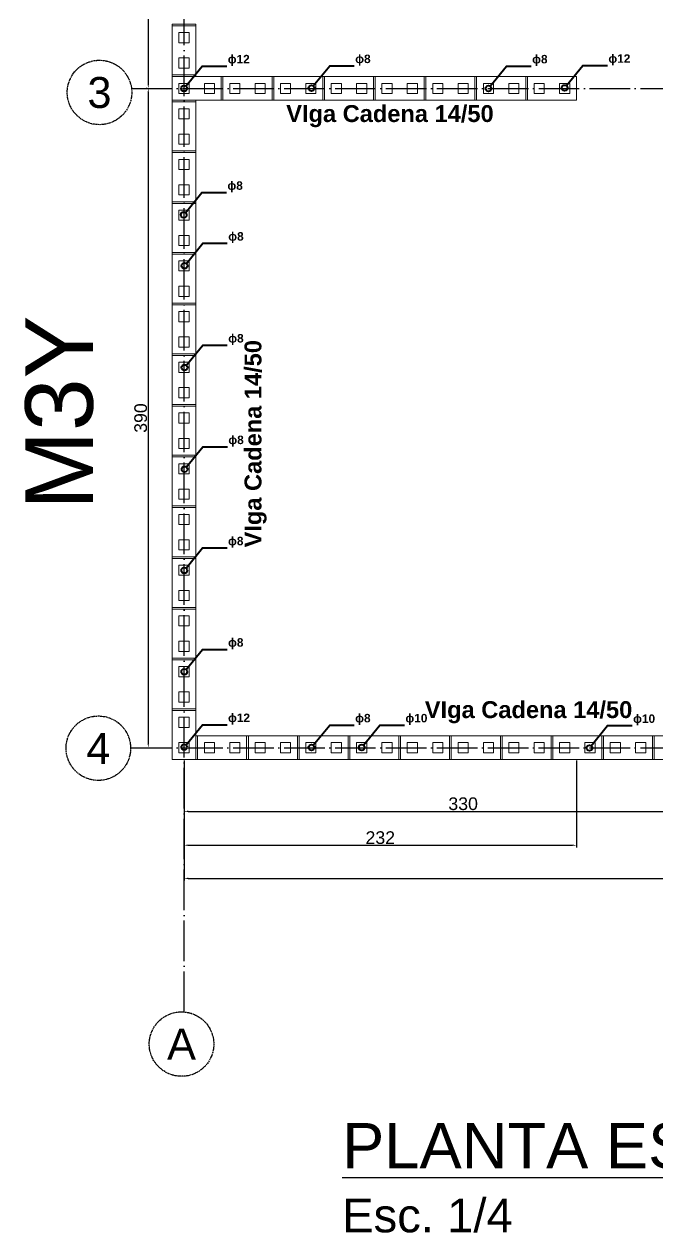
# Model space of a CAD drawing. Header units: centimetres. Extents: x 778 to 15841, y 1585 to 3584.
# Drawn here: x 2297 to 2672, y 1869 to 2584 of the extents above; entities that cross this region are included whole.
import ezdxf

# ---------------------------------------------------------------- set-up
doc = ezdxf.new("R2010")
doc.units = ezdxf.units.CM
doc.linetypes.add('ACAD_ISO04W100', pattern=[30, 24, -3, 0, -3])
doc.layers.get('DEFPOINTS').update_dxf_attribs({"color": 250})
doc.layers.add('armadura vertical', color=6, linetype='Continuous', lineweight=30)
for name, color, linetype in [('Cadena', 8, 'Continuous'), ('Cotas', 80, 'Continuous'), ('EJES', 8, 'Continuous'), ('Texto', 7, 'Continuous'), ('TEXTO-PIERS', 7, 'Continuous')]:
    doc.layers.add(name, color=color, linetype=linetype)
doc.layers.add('Ceramico 1.0', color=7, linetype='Continuous', lineweight=5, true_color=0xc73200)
doc.styles.get("Standard").update_dxf_attribs({"font": 'arial.ttf'})
doc.dimstyles.new('ISO-25', dxfattribs={"dimtxt": 7.5, "dimasz": 2.5, "dimexe": 1.25, "dimexo": 0.625, "dimtad": 1, "dimtxsty": 'Standard', "dimcen": 2.5, "dimadec": 0, "dimazin": 0, "dimtfac": 1, "dimtmove": 0, "dimatfit": 3, "dimfxl": 1, "dimarcsym": 0})

# ---------------------------------------------------------------- blocks, each defined once
blk = doc.blocks.new('*D13')
at = {"layer": 'Cotas', "color": 0, "lineweight": -2, "transparency": 16777216}
for p, q in [((2391.48, 2148.66), (2391.48, 2097.34)), ((2623.48, 2148.66), (2623.48, 2097.34)), ((2393.98, 2098.59), (2620.98, 2098.59))]:
    blk.add_line(p, q, dxfattribs=at)
at = {"layer": 'Cotas', "color": 0, "transparency": 16777216}
for points in [[(2393.98, 2099.01), (2393.98, 2098.18), (2391.48, 2098.59)], [(2620.98, 2099.01), (2620.98, 2098.18), (2623.48, 2098.59)]]:
    blk.add_solid(points, dxfattribs=at)
at = {"layer": 'DEFPOINTS', "color": 0, "transparency": 16777216}
for p in [(2391.48, 2149.29), (2623.48, 2149.29), (2623.48, 2098.59)]:
    blk.add_point(p, dxfattribs=at)
at = {"layer": 'Cotas', "color": 0, "transparency": 16777216, "insert": (2507.48, 2103.05), "char_height": 7.5, "attachment_point": 5}
blk.add_mtext('232', dxfattribs=at)
blk = doc.blocks.new('*D17')
at = {"layer": 'Cotas', "color": 0, "lineweight": -2, "transparency": 16777216}
for p, q in [((2370.31, 2768.79), (2370.31, 2548.79)), ((2370.94, 2771.29), (2371.56, 2771.29)), ((2370.94, 2546.29), (2371.56, 2546.29))]:
    blk.add_line(p, q, dxfattribs=at)
at = {"layer": 'Cotas', "color": 0, "transparency": 16777216}
for points in [[(2369.89, 2768.79), (2370.73, 2768.79), (2370.31, 2771.29)], [(2369.89, 2548.79), (2370.73, 2548.79), (2370.31, 2546.29)]]:
    blk.add_solid(points, dxfattribs=at)
at = {"layer": 'DEFPOINTS', "color": 0, "transparency": 16777216}
for p in [(2370.31, 2771.29), (2370.31, 2546.29), (2370.31, 2546.29)]:
    blk.add_point(p, dxfattribs=at)
at = {"layer": 'Cotas', "color": 0, "transparency": 16777216, "insert": (2365.86, 2658.79), "char_height": 7.5, "attachment_point": 5, "rotation": 90}
blk.add_mtext('225', dxfattribs=at)
blk = doc.blocks.new('*D18')
at = {"layer": 'Cotas', "color": 0, "lineweight": -2, "transparency": 16777216}
for p, q in [((2369.69, 2546.29), (2369.06, 2546.29)), ((2370.31, 2543.79), (2370.31, 2158.79)), ((2370.42, 2156.29), (2371.56, 2156.29))]:
    blk.add_line(p, q, dxfattribs=at)
at = {"layer": 'Cotas', "color": 0, "transparency": 16777216}
for points in [[(2369.89, 2543.79), (2370.73, 2543.79), (2370.31, 2546.29)], [(2369.89, 2158.79), (2370.73, 2158.79), (2370.31, 2156.29)]]:
    blk.add_solid(points, dxfattribs=at)
at = {"layer": 'DEFPOINTS', "color": 0, "transparency": 16777216}
for p in [(2370.31, 2546.29), (2369.79, 2156.29), (2370.31, 2156.29)]:
    blk.add_point(p, dxfattribs=at)
at = {"layer": 'Cotas', "color": 0, "transparency": 16777216, "insert": (2365.85, 2351.29), "char_height": 7.5, "attachment_point": 5, "rotation": 90}
blk.add_mtext('390', dxfattribs=at)
blk = doc.blocks.new('*D19')
at = {"layer": 'Cotas', "color": 0, "lineweight": -2, "transparency": 16777216}
for p, q in [((2391.48, 2120.94), (2391.48, 2117.39)), ((2393.98, 2118.64), (2718.98, 2118.64)), ((2721.48, 2120.94), (2721.48, 2117.39))]:
    blk.add_line(p, q, dxfattribs=at)
at = {"layer": 'Cotas', "color": 0, "transparency": 16777216}
for points in [[(2393.98, 2119.06), (2393.98, 2118.23), (2391.48, 2118.64)], [(2718.98, 2119.06), (2718.98, 2118.23), (2721.48, 2118.64)]]:
    blk.add_solid(points, dxfattribs=at)
at = {"layer": 'DEFPOINTS', "color": 0, "transparency": 16777216}
for p in [(2391.48, 2121.56), (2721.48, 2121.56), (2721.48, 2118.64)]:
    blk.add_point(p, dxfattribs=at)
at = {"layer": 'Cotas', "color": 0, "transparency": 16777216, "insert": (2556.48, 2123.1), "char_height": 7.5, "attachment_point": 5}
blk.add_mtext('330', dxfattribs=at)
blk = doc.blocks.new('*D21')
at = {"layer": 'Cotas', "color": 0, "lineweight": -2, "transparency": 16777216}
for p, q in [((2391.48, 2098.61), (2391.48, 2077.72)), ((3231.48, 2098.61), (3231.48, 2077.72)), ((2393.98, 2078.97), (3228.98, 2078.97))]:
    blk.add_line(p, q, dxfattribs=at)
at = {"layer": 'Cotas', "color": 0, "transparency": 16777216}
for points in [[(2393.98, 2079.39), (2393.98, 2078.56), (2391.48, 2078.97)], [(3228.98, 2079.39), (3228.98, 2078.56), (3231.48, 2078.97)]]:
    blk.add_solid(points, dxfattribs=at)
at = {"layer": 'DEFPOINTS', "color": 0, "transparency": 16777216}
for p in [(2391.48, 2099.23), (3231.48, 2099.23), (3231.48, 2078.97)]:
    blk.add_point(p, dxfattribs=at)
at = {"layer": 'Cotas', "color": 0, "transparency": 16777216, "insert": (2811.48, 2083.43), "char_height": 7.5, "attachment_point": 5}
blk.add_mtext('840', dxfattribs=at)

msp = doc.modelspace()

# ---------------------------------------------------------------- linework, layer by layer
at = {"layer": 'armadura vertical', "lineweight": 40}
for points in [[(2467.895, 2547.727), (2477.607, 2559.652), (2492.121, 2559.652)], [(2617.565, 2547.912), (2627.276, 2559.837), (2641.79, 2559.837)], [(2392.524, 2547.589), (2402.236, 2559.514), (2416.75, 2559.514)], [(2572.501, 2547.563), (2582.213, 2559.488), (2596.727, 2559.488)], [(2392.326, 2472.773), (2402.038, 2484.697), (2416.552, 2484.697)], [(2392.816, 2442.724), (2402.528, 2454.649), (2417.042, 2454.649)], [(2392.805, 2382.437), (2402.517, 2394.361), (2417.031, 2394.361)], [(2392.875, 2322.337), (2402.586, 2334.261), (2417.1, 2334.261)], [(2392.69, 2262.496), (2402.402, 2274.421), (2416.916, 2274.421)], [(2392.694, 2202.52), (2402.406, 2214.445), (2416.92, 2214.445)], [(2392.672, 2157.934), (2402.384, 2169.858), (2416.898, 2169.858)], [(2467.869, 2157.746), (2477.581, 2169.671), (2492.095, 2169.671)], [(2497.566, 2157.742), (2507.278, 2169.667), (2521.792, 2169.667)], [(2632.212, 2157.435), (2641.924, 2169.36), (2656.438, 2169.36)]]:
    msp.add_lwpolyline(points, dxfattribs=at)
for centre in [(2391.448, 2546.267), (2466.819, 2546.406), (2571.425, 2546.242), (2616.488, 2546.591), (2391.25, 2471.451), (2391.74, 2441.403), (2391.729, 2381.115), (2391.798, 2321.015), (2391.614, 2261.175), (2391.618, 2201.199), (2391.596, 2156.612), (2466.793, 2156.425), (2496.49, 2156.42), (2631.136, 2156.113)]:
    msp.add_circle(centre, 1.704, dxfattribs=at)
at = {"layer": 'Ceramico 1.0'}
for p, q in [((2384.476, 2583.287), (2384.476, 2584.287)), ((2384.476, 2584.287), (2398.476, 2584.287)), ((2398.476, 2584.286), (2398.476, 2583.287)), ((2398.476, 2568.287), (2398.476, 2554.287)), ((2384.476, 2553.287), (2384.476, 2554.287)), ((2384.476, 2554.287), (2398.476, 2554.287)), ((2384.476, 2553.287), (2384.476, 2539.287)), ((2398.476, 2554.287), (2398.476, 2553.287)), ((2414.476, 2553.287), (2413.476, 2553.287)), ((2444.476, 2553.287), (2443.476, 2553.287)), ((2444.476, 2553.287), (2444.476, 2539.287)), ((2474.476, 2553.287), (2473.476, 2553.287)), ((2504.476, 2553.287), (2503.476, 2553.287)), ((2504.476, 2553.287), (2504.476, 2539.287)), ((2534.476, 2553.287), (2533.476, 2553.287)), ((2564.476, 2553.287), (2563.476, 2553.287)), ((2564.476, 2553.287), (2564.476, 2539.287)), ((2594.476, 2553.287), (2593.476, 2553.287)), ((2594.476, 2553.287), (2594.476, 2539.287)), ((2384.476, 2538.287), (2384.476, 2539.287)), ((2398.476, 2539.287), (2398.476, 2538.287)), ((2413.476, 2539.287), (2414.476, 2539.287)), ((2443.476, 2539.287), (2444.476, 2539.287)), ((2473.476, 2539.287), (2474.476, 2539.287)), ((2503.476, 2539.287), (2504.476, 2539.287)), ((2533.476, 2539.287), (2534.476, 2539.287)), ((2563.476, 2539.287), (2564.476, 2539.287)), ((2593.476, 2539.287), (2594.476, 2539.287)), ((2398.476, 2523.287), (2398.476, 2509.287)), ((2384.476, 2509.287), (2398.476, 2509.287)), ((2384.476, 2508.287), (2384.476, 2509.287)), ((2384.476, 2509.287), (2398.476, 2509.287)), ((2398.476, 2509.287), (2398.476, 2508.287)), ((2398.476, 2493.287), (2398.476, 2479.287)), ((2384.476, 2478.287), (2384.476, 2479.287)), ((2384.476, 2479.287), (2398.476, 2479.287)), ((2398.476, 2479.287), (2398.476, 2478.287)), ((2398.476, 2463.287), (2398.476, 2449.287)), ((2384.476, 2448.287), (2384.476, 2449.287)), ((2384.476, 2449.287), (2398.476, 2449.287)), ((2398.476, 2449.287), (2398.476, 2448.287)), ((2398.476, 2433.287), (2398.476, 2419.287)), ((2384.476, 2418.287), (2384.476, 2419.287)), ((2384.476, 2419.287), (2398.476, 2419.287)), ((2398.476, 2419.287), (2398.476, 2418.287)), ((2398.476, 2403.287), (2398.476, 2389.287)), ((2384.476, 2388.288), (2384.476, 2389.288)), ((2384.476, 2389.287), (2398.476, 2389.287)), ((2398.476, 2389.287), (2398.476, 2388.288)), ((2398.476, 2373.288), (2398.476, 2359.288)), ((2384.476, 2358.288), (2384.476, 2359.288)), ((2384.476, 2359.287), (2398.476, 2359.287)), ((2398.476, 2359.287), (2398.476, 2358.288)), ((2398.476, 2343.288), (2398.476, 2329.288)), ((2384.476, 2328.288), (2384.476, 2329.288)), ((2384.476, 2329.287), (2398.476, 2329.287)), ((2398.476, 2329.287), (2398.476, 2328.288)), ((2398.476, 2313.288), (2398.476, 2299.288)), ((2384.476, 2298.288), (2384.476, 2299.288)), ((2384.476, 2299.287), (2398.476, 2299.287)), ((2398.476, 2299.287), (2398.476, 2298.288)), ((2398.476, 2283.288), (2398.476, 2269.288)), ((2384.476, 2268.288), (2384.476, 2269.288)), ((2384.476, 2269.287), (2398.476, 2269.287)), ((2398.476, 2269.287), (2398.476, 2268.288)), ((2398.476, 2253.288), (2398.476, 2239.288)), ((2384.476, 2238.288), (2384.476, 2239.288)), ((2384.476, 2239.288), (2398.476, 2239.288)), ((2398.476, 2239.288), (2398.476, 2238.288)), ((2398.476, 2223.288), (2398.476, 2209.288)), ((2384.476, 2208.288), (2384.476, 2209.288)), ((2384.476, 2209.288), (2398.476, 2209.288)), ((2398.476, 2209.288), (2398.476, 2208.288)), ((2398.476, 2193.288), (2398.476, 2179.288)), ((2384.476, 2178.288), (2384.476, 2179.288)), ((2384.476, 2179.288), (2398.476, 2179.288)), ((2384.476, 2179.288), (2398.476, 2179.288)), ((2398.476, 2179.288), (2398.476, 2178.288)), ((2399.476, 2163.288), (2398.476, 2163.288)), ((2429.476, 2163.288), (2428.476, 2163.288)), ((2459.476, 2163.288), (2458.476, 2163.288)), ((2489.476, 2163.288), (2488.476, 2163.288)), ((2519.476, 2163.288), (2518.476, 2163.288)), ((2549.476, 2163.288), (2548.476, 2163.288)), ((2579.476, 2163.288), (2578.476, 2163.288)), ((2609.476, 2163.288), (2608.476, 2163.288)), ((2639.476, 2163.288), (2638.476, 2163.288)), ((2669.476, 2163.288), (2668.476, 2163.288)), ((2398.476, 2149.288), (2399.476, 2149.288)), ((2428.476, 2149.288), (2429.476, 2149.288)), ((2458.476, 2149.288), (2459.476, 2149.288)), ((2488.476, 2149.288), (2489.476, 2149.288)), ((2518.476, 2149.288), (2519.476, 2149.288)), ((2548.476, 2149.288), (2549.476, 2149.288)), ((2578.476, 2149.288), (2579.476, 2149.288)), ((2608.476, 2149.288), (2609.476, 2149.288)), ((2638.476, 2149.288), (2639.476, 2149.288)), ((2668.476, 2149.288), (2669.476, 2149.288))]:
    msp.add_line(p, q, dxfattribs=at)
at = {"layer": 'Ceramico 1.0', "lineweight": 20}
for p, q in [((2384.476, 2554.287), (2384.476, 2583.287)), ((2384.476, 2583.287), (2398.476, 2583.287)), ((2398.476, 2583.287), (2398.476, 2554.287)), ((2398.476, 2554.287), (2384.476, 2554.287)), ((2384.476, 2553.287), (2413.476, 2553.287)), ((2384.476, 2539.287), (2384.476, 2553.287)), ((2413.476, 2553.287), (2413.476, 2539.287)), ((2414.476, 2539.287), (2414.476, 2553.287)), ((2414.476, 2553.287), (2443.476, 2553.287)), ((2414.476, 2539.287), (2414.476, 2553.287)), ((2443.476, 2553.287), (2443.476, 2539.287)), ((2444.476, 2539.287), (2444.476, 2553.287)), ((2444.476, 2553.287), (2473.476, 2553.287)), ((2444.476, 2539.287), (2444.476, 2553.287)), ((2473.476, 2553.287), (2473.476, 2539.287)), ((2474.476, 2539.287), (2474.476, 2553.287)), ((2474.476, 2553.287), (2503.476, 2553.287)), ((2474.476, 2539.287), (2474.476, 2553.287)), ((2503.476, 2553.287), (2503.476, 2539.287)), ((2504.476, 2539.287), (2504.476, 2553.287)), ((2504.476, 2553.287), (2533.476, 2553.287)), ((2504.476, 2539.287), (2504.476, 2553.287)), ((2533.476, 2553.287), (2533.476, 2539.287)), ((2534.476, 2539.287), (2534.476, 2553.287)), ((2534.476, 2553.287), (2563.476, 2553.287)), ((2534.476, 2539.287), (2534.476, 2553.287)), ((2563.476, 2553.287), (2563.476, 2539.287)), ((2564.476, 2539.287), (2564.476, 2553.287)), ((2564.476, 2553.287), (2593.476, 2553.287)), ((2564.476, 2539.287), (2564.476, 2553.287)), ((2593.476, 2553.287), (2593.476, 2539.287)), ((2593.476, 2553.287), (2593.476, 2539.287)), ((2594.476, 2539.287), (2594.476, 2553.287)), ((2594.476, 2553.287), (2623.476, 2553.287)), ((2594.476, 2539.287), (2594.476, 2553.287)), ((2623.476, 2553.287), (2623.476, 2539.287)), ((2413.476, 2539.287), (2384.476, 2539.287)), ((2384.476, 2509.287), (2384.476, 2538.287)), ((2384.476, 2538.287), (2398.476, 2538.287)), ((2398.476, 2538.287), (2398.476, 2509.287)), ((2443.476, 2539.287), (2414.476, 2539.287)), ((2473.476, 2539.287), (2444.476, 2539.287)), ((2503.476, 2539.287), (2474.476, 2539.287)), ((2533.476, 2539.287), (2504.476, 2539.287)), ((2563.476, 2539.287), (2534.476, 2539.287)), ((2593.476, 2539.287), (2564.476, 2539.287)), ((2623.476, 2539.287), (2594.476, 2539.287)), ((2398.476, 2509.287), (2384.476, 2509.287)), ((2384.476, 2479.287), (2384.476, 2508.287)), ((2384.476, 2508.287), (2398.476, 2508.287)), ((2398.476, 2508.287), (2398.476, 2479.287)), ((2398.476, 2479.287), (2384.476, 2479.287)), ((2384.476, 2449.287), (2384.476, 2478.287)), ((2384.476, 2478.287), (2398.476, 2478.287)), ((2398.476, 2478.287), (2398.476, 2449.287)), ((2398.476, 2449.287), (2384.476, 2449.287)), ((2384.476, 2419.287), (2384.476, 2448.287)), ((2384.476, 2448.287), (2398.476, 2448.287)), ((2398.476, 2448.287), (2398.476, 2419.287)), ((2398.476, 2419.287), (2384.476, 2419.287)), ((2384.476, 2389.287), (2384.476, 2418.287)), ((2384.476, 2418.287), (2398.476, 2418.287)), ((2398.476, 2418.287), (2398.476, 2389.287)), ((2398.476, 2389.287), (2384.476, 2389.287)), ((2384.476, 2359.288), (2384.476, 2388.288)), ((2384.476, 2388.288), (2398.476, 2388.288)), ((2398.476, 2388.288), (2398.476, 2359.288)), ((2398.476, 2359.288), (2384.476, 2359.288)), ((2384.476, 2329.288), (2384.476, 2358.288)), ((2384.476, 2358.288), (2398.476, 2358.288)), ((2398.476, 2358.288), (2398.476, 2329.288)), ((2398.476, 2329.288), (2384.476, 2329.288)), ((2384.476, 2299.288), (2384.476, 2328.288)), ((2384.476, 2328.288), (2398.476, 2328.288)), ((2398.476, 2328.288), (2398.476, 2299.288)), ((2398.476, 2299.288), (2384.476, 2299.288)), ((2384.476, 2269.288), (2384.476, 2298.288)), ((2384.476, 2298.288), (2398.476, 2298.288)), ((2398.476, 2298.288), (2398.476, 2269.288)), ((2398.476, 2269.288), (2384.476, 2269.288)), ((2384.476, 2239.288), (2384.476, 2268.288)), ((2384.476, 2268.288), (2398.476, 2268.288)), ((2398.476, 2268.288), (2398.476, 2239.288)), ((2398.476, 2239.288), (2384.476, 2239.288)), ((2384.476, 2209.288), (2384.476, 2238.288)), ((2384.476, 2238.288), (2398.476, 2238.288)), ((2398.476, 2238.288), (2398.476, 2209.288)), ((2398.476, 2209.288), (2384.476, 2209.288)), ((2384.476, 2179.288), (2384.476, 2208.288)), ((2384.476, 2208.288), (2398.476, 2208.288)), ((2398.476, 2208.288), (2398.476, 2179.288)), ((2398.476, 2179.288), (2384.476, 2179.288)), ((2384.476, 2149.288), (2384.476, 2178.288)), ((2384.476, 2178.288), (2398.476, 2178.288)), ((2398.476, 2178.288), (2398.476, 2149.288)), ((2399.476, 2163.288), (2428.476, 2163.288)), ((2399.476, 2149.288), (2399.476, 2163.288)), ((2428.476, 2163.288), (2428.476, 2149.288)), ((2429.476, 2163.288), (2458.476, 2163.288)), ((2429.476, 2149.288), (2429.476, 2163.288)), ((2458.476, 2163.288), (2458.476, 2149.288)), ((2459.476, 2163.288), (2488.476, 2163.288)), ((2459.476, 2149.288), (2459.476, 2163.288)), ((2488.476, 2163.288), (2488.476, 2149.288)), ((2489.476, 2163.288), (2518.476, 2163.288)), ((2489.476, 2149.288), (2489.476, 2163.288)), ((2518.476, 2163.288), (2518.476, 2149.288)), ((2519.476, 2163.288), (2548.476, 2163.288)), ((2519.476, 2149.288), (2519.476, 2163.288)), ((2548.476, 2163.288), (2548.476, 2149.288)), ((2549.476, 2163.288), (2578.476, 2163.288)), ((2549.476, 2149.288), (2549.476, 2163.288)), ((2578.476, 2163.288), (2578.476, 2149.288)), ((2579.476, 2163.288), (2608.476, 2163.288)), ((2579.476, 2149.288), (2579.476, 2163.288)), ((2608.476, 2163.288), (2608.476, 2149.288)), ((2609.476, 2163.288), (2638.476, 2163.288)), ((2609.476, 2149.288), (2609.476, 2163.288)), ((2638.476, 2163.288), (2638.476, 2149.288)), ((2639.476, 2163.288), (2668.476, 2163.288)), ((2639.476, 2149.288), (2639.476, 2163.288)), ((2668.476, 2163.288), (2668.476, 2149.288)), ((2669.476, 2163.288), (2698.476, 2163.288)), ((2669.476, 2149.288), (2669.476, 2163.288)), ((2398.476, 2149.288), (2384.476, 2149.288)), ((2428.476, 2149.288), (2399.476, 2149.288)), ((2458.476, 2149.288), (2429.476, 2149.288)), ((2488.476, 2149.288), (2459.476, 2149.288)), ((2518.476, 2149.288), (2489.476, 2149.288)), ((2548.476, 2149.288), (2519.476, 2149.288)), ((2578.476, 2149.288), (2549.476, 2149.288)), ((2608.476, 2149.288), (2579.476, 2149.288)), ((2638.476, 2149.288), (2609.476, 2149.288)), ((2668.476, 2149.288), (2639.476, 2149.288)), ((2698.476, 2149.288), (2669.476, 2149.288))]:
    msp.add_line(p, q, dxfattribs=at)
for points in [[(2388.476, 2579.287), (2388.476, 2573.287), (2394.476, 2573.287), (2394.476, 2579.287)], [(2388.476, 2564.287), (2388.476, 2558.287), (2394.476, 2558.287), (2394.476, 2564.287)], [(2394.476, 2549.287), (2388.476, 2549.287), (2388.476, 2543.287), (2394.476, 2543.287)], [(2409.476, 2549.287), (2403.476, 2549.287), (2403.476, 2543.287), (2409.476, 2543.287)], [(2424.476, 2549.287), (2418.476, 2549.287), (2418.476, 2543.287), (2424.476, 2543.287)], [(2439.476, 2549.287), (2433.476, 2549.287), (2433.476, 2543.287), (2439.476, 2543.287)], [(2454.476, 2549.287), (2448.476, 2549.287), (2448.476, 2543.287), (2454.476, 2543.287)], [(2469.476, 2549.287), (2463.476, 2549.287), (2463.476, 2543.287), (2469.476, 2543.287)], [(2484.476, 2549.287), (2478.476, 2549.287), (2478.476, 2543.287), (2484.476, 2543.287)], [(2499.476, 2549.287), (2493.476, 2549.287), (2493.476, 2543.287), (2499.476, 2543.287)], [(2514.476, 2549.287), (2508.476, 2549.287), (2508.476, 2543.287), (2514.476, 2543.287)], [(2529.476, 2549.287), (2523.476, 2549.287), (2523.476, 2543.287), (2529.476, 2543.287)], [(2544.476, 2549.287), (2538.476, 2549.287), (2538.476, 2543.287), (2544.476, 2543.287)], [(2559.476, 2549.287), (2553.476, 2549.287), (2553.476, 2543.287), (2559.476, 2543.287)], [(2574.476, 2549.287), (2568.476, 2549.287), (2568.476, 2543.287), (2574.476, 2543.287)], [(2589.476, 2549.287), (2583.476, 2549.287), (2583.476, 2543.287), (2589.476, 2543.287)], [(2604.476, 2549.287), (2598.476, 2549.287), (2598.476, 2543.287), (2604.476, 2543.287)], [(2619.476, 2549.287), (2613.476, 2549.287), (2613.476, 2543.287), (2619.476, 2543.287)], [(2388.476, 2534.287), (2388.476, 2528.287), (2394.476, 2528.287), (2394.476, 2534.287)], [(2388.476, 2519.287), (2388.476, 2513.287), (2394.476, 2513.287), (2394.476, 2519.287)], [(2388.476, 2504.287), (2388.476, 2498.287), (2394.476, 2498.287), (2394.476, 2504.287)], [(2388.476, 2489.287), (2388.476, 2483.287), (2394.476, 2483.287), (2394.476, 2489.287)], [(2388.476, 2474.287), (2388.476, 2468.287), (2394.476, 2468.287), (2394.476, 2474.287)], [(2388.476, 2459.287), (2388.476, 2453.287), (2394.476, 2453.287), (2394.476, 2459.287)], [(2388.476, 2444.287), (2388.476, 2438.287), (2394.476, 2438.287), (2394.476, 2444.287)], [(2388.476, 2429.287), (2388.476, 2423.287), (2394.476, 2423.287), (2394.476, 2429.287)], [(2388.476, 2414.287), (2388.476, 2408.287), (2394.476, 2408.287), (2394.476, 2414.287)], [(2388.476, 2399.287), (2388.476, 2393.287), (2394.476, 2393.287), (2394.476, 2399.287)], [(2388.476, 2384.288), (2388.476, 2378.288), (2394.476, 2378.288), (2394.476, 2384.288)], [(2388.476, 2369.288), (2388.476, 2363.288), (2394.476, 2363.288), (2394.476, 2369.288)], [(2388.476, 2354.288), (2388.476, 2348.288), (2394.476, 2348.288), (2394.476, 2354.288)], [(2388.476, 2339.288), (2388.476, 2333.288), (2394.476, 2333.288), (2394.476, 2339.288)], [(2388.476, 2324.288), (2388.476, 2318.288), (2394.476, 2318.288), (2394.476, 2324.288)], [(2388.476, 2309.288), (2388.476, 2303.288), (2394.476, 2303.288), (2394.476, 2309.288)], [(2388.476, 2294.288), (2388.476, 2288.288), (2394.476, 2288.288), (2394.476, 2294.288)], [(2388.476, 2279.288), (2388.476, 2273.288), (2394.476, 2273.288), (2394.476, 2279.288)], [(2388.476, 2264.288), (2388.476, 2258.288), (2394.476, 2258.288), (2394.476, 2264.288)], [(2388.476, 2249.288), (2388.476, 2243.288), (2394.476, 2243.288), (2394.476, 2249.288)], [(2388.476, 2234.288), (2388.476, 2228.288), (2394.476, 2228.288), (2394.476, 2234.288)], [(2388.476, 2219.288), (2388.476, 2213.288), (2394.476, 2213.288), (2394.476, 2219.288)], [(2388.476, 2204.288), (2388.476, 2198.288), (2394.476, 2198.288), (2394.476, 2204.288)], [(2388.476, 2189.288), (2388.476, 2183.288), (2394.476, 2183.288), (2394.476, 2189.288)], [(2388.476, 2174.288), (2388.476, 2168.288), (2394.476, 2168.288), (2394.476, 2174.288)], [(2388.476, 2159.288), (2388.476, 2153.288), (2394.476, 2153.288), (2394.476, 2159.288)], [(2409.476, 2159.288), (2403.476, 2159.288), (2403.476, 2153.288), (2409.476, 2153.288)], [(2424.476, 2159.288), (2418.476, 2159.288), (2418.476, 2153.288), (2424.476, 2153.288)], [(2439.476, 2159.288), (2433.476, 2159.288), (2433.476, 2153.288), (2439.476, 2153.288)], [(2454.476, 2159.288), (2448.476, 2159.288), (2448.476, 2153.288), (2454.476, 2153.288)], [(2469.476, 2159.288), (2463.476, 2159.288), (2463.476, 2153.288), (2469.476, 2153.288)], [(2484.476, 2159.288), (2478.476, 2159.288), (2478.476, 2153.288), (2484.476, 2153.288)], [(2499.476, 2159.288), (2493.476, 2159.288), (2493.476, 2153.288), (2499.476, 2153.288)], [(2514.476, 2159.288), (2508.476, 2159.288), (2508.476, 2153.288), (2514.476, 2153.288)], [(2529.476, 2159.288), (2523.476, 2159.288), (2523.476, 2153.288), (2529.476, 2153.288)], [(2544.476, 2159.288), (2538.476, 2159.288), (2538.476, 2153.288), (2544.476, 2153.288)], [(2559.476, 2159.288), (2553.476, 2159.288), (2553.476, 2153.288), (2559.476, 2153.288)], [(2574.476, 2159.288), (2568.476, 2159.288), (2568.476, 2153.288), (2574.476, 2153.288)], [(2589.476, 2159.288), (2583.476, 2159.288), (2583.476, 2153.288), (2589.476, 2153.288)], [(2604.476, 2159.288), (2598.476, 2159.288), (2598.476, 2153.288), (2604.476, 2153.288)], [(2619.476, 2159.288), (2613.476, 2159.288), (2613.476, 2153.288), (2619.476, 2153.288)], [(2634.476, 2159.288), (2628.476, 2159.288), (2628.476, 2153.288), (2634.476, 2153.288)], [(2649.476, 2159.288), (2643.476, 2159.288), (2643.476, 2153.288), (2649.476, 2153.288)], [(2664.476, 2159.288), (2658.476, 2159.288), (2658.476, 2153.288), (2664.476, 2153.288)]]:
    msp.add_lwpolyline(points, close=True, dxfattribs=at)
at = {"layer": 'EJES', "linetype": 'ACAD_ISO04W100'}
for p, q in [((2391.476, 1999.96), (2391.476, 3198.05)), ((2360.359, 2546.287), (3259.527, 2546.287)), ((2360.332, 2156.289), (3259.499, 2156.289))]:
    msp.add_line(p, q, dxfattribs=at)
at = {"layer": 'EJES', "linetype": 'ACAD_ISO04W100', "ltscale": 0.035}
for centre in [(2341.463, 2543.895, 0), (2341.463, 2543.894, 0), (2340.792, 2155.994, 0), (2340.791, 2155.994, 0), (2389.97, 1980.953, 0)]:
    msp.add_circle(centre, 19.067, dxfattribs=at)

# ---------------------------------------------------------------- texts
at = {"layer": 'armadura vertical', "char_height": 5, "attachment_point": 1}
for s, insert in [('{\\fArial|b1|i0|c0|p34;ϕ12 }', (2417.29, 2566.125)), ('{\\fArial|b1|i0|c0|p34;ϕ8 }', (2492.661, 2566.264)), ('{\\fArial|b1|i0|c0|p34;ϕ8 }', (2597.267, 2566.1)), ('{\\fArial|b1|i0|c0|p34;ϕ12 }', (2642.33, 2566.449)), ('{\\fArial|b1|i0|c0|p34;ϕ8 }', (2417.092, 2491.309)), ('{\\fArial|b1|i0|c0|p34;ϕ8 }', (2417.581, 2461.261)), ('{\\fArial|b1|i0|c0|p34;ϕ8 }', (2417.571, 2400.973)), ('{\\fArial|b1|i0|c0|p34;ϕ8 }', (2417.64, 2340.873)), ('{\\fArial|b1|i0|c0|p34;ϕ8 }', (2417.456, 2281.033)), ('{\\fArial|b1|i0|c0|p34;ϕ8 }', (2417.459, 2221.057)), ('{\\fArial|b1|i0|c0|p34;ϕ12 }', (2417.438, 2176.47)), ('{\\fArial|b1|i0|c0|p34;ϕ8 }', (2492.635, 2176.283)), ('{\\fArial|b1|i0|c0|p34;ϕ10 }', (2522.331, 2176.278)), ('{\\fArial|b1|i0|c0|p34;ϕ10 }', (2656.978, 2175.972))]:
    msp.add_mtext_dynamic_manual_height_columns(s, width=6.97594, gutter_width=12.5, heights=[2.665], dxfattribs=dict(at, insert=insert))
at = {"layer": 'Cadena', "char_height": 10, "attachment_point": 1}
for insert in [(2451.867, 2536.395), (2533.817, 2183.8)]:
    msp.add_mtext_dynamic_manual_height_columns('{\\fArial|b1|i0|c0|p34;VIga Cadena 14/50}', width=124.03844, gutter_width=12.5, heights=[19.001], dxfattribs=dict(at, insert=insert))
at = {"layer": 'Cadena', "insert": (2427.22, 2274.769), "char_height": 10, "attachment_point": 1, "rotation": 90}
msp.add_mtext_dynamic_manual_height_columns('{\\fArial|b1|i0|c0|p34;VIga Cadena 14/50}', width=124.03844, gutter_width=12.5, heights=[19.001], dxfattribs=at)
at = {"layer": 'EJES', "char_height": 18.306, "width": 29.18604, "attachment_point": 5}
for s, insert in [('3', (2341.463, 2543.747, 0)), ('4', (2340.792, 2155.846, 0)), ('A', (2389.97, 1980.952, 0))]:
    msp.add_mtext(s, dxfattribs=dict(at, insert=insert))
at = {"layer": 'Texto', "insert": (2484.898, 1934.26), "char_height": 26.79303, "attachment_point": 1}
msp.add_mtext_dynamic_manual_height_columns('{\\LPLANTA ESTRUCTURA DE CIELO\\P\\H0.74646x;\\lEsc. 1/4}', width=662.29689, gutter_width=12.5, heights=[106.138], dxfattribs=at)
at = {"layer": 'TEXTO-PIERS'}
msp.add_text('M3Y', height=40, rotation=90, dxfattribs=at).set_placement((2337.535, 2297.098))

# ---------------------------------------------------------------- dimensions: what is measured, and where the dimension line sits
at = {"layer": 'Cotas'}
for base, p1, p2, picture, middle in [((2370.311, 2546.287), (2370.311, 2771.287), (2370.311, 2546.287), '*D17', (2365.857, 2658.787)), ((2370.311, 2156.289), (2370.311, 2546.287), (2369.794, 2156.289), '*D18', (2365.854, 2351.288))]:
    dim = msp.add_linear_dim(base=base, p1=p1, p2=p2, angle=90, dimstyle='ISO-25', dxfattribs=at)
    dim.commit()
    dim.dimension.update_dxf_attribs({"geometry": picture, "text_midpoint": middle})
dim = msp.add_linear_dim(base=(2623.476, 2098.593), p1=(2391.476, 2149.288), p2=(2623.476, 2149.288), dimstyle='ISO-25', dxfattribs=at)
dim.commit()
dim.dimension.update_dxf_attribs({"geometry": '*D13', "text_midpoint": (2507.476, 2098.593), "dimtype": 160})
for base, p1, p2, picture, middle in [((2721.476, 2118.642), (2391.476, 2121.562), (2721.476, 2121.562), '*D19', (2556.476, 2123.099)), ((3231.476, 2078.972), (2391.476, 2099.235), (3231.476, 2099.235), '*D21', (2811.476, 2083.427))]:
    dim = msp.add_linear_dim(base=base, p1=p1, p2=p2, dimstyle='ISO-25', dxfattribs=at)
    dim.commit()
    dim.dimension.update_dxf_attribs({"geometry": picture, "text_midpoint": middle})

doc.saveas('drawing.dxf')
